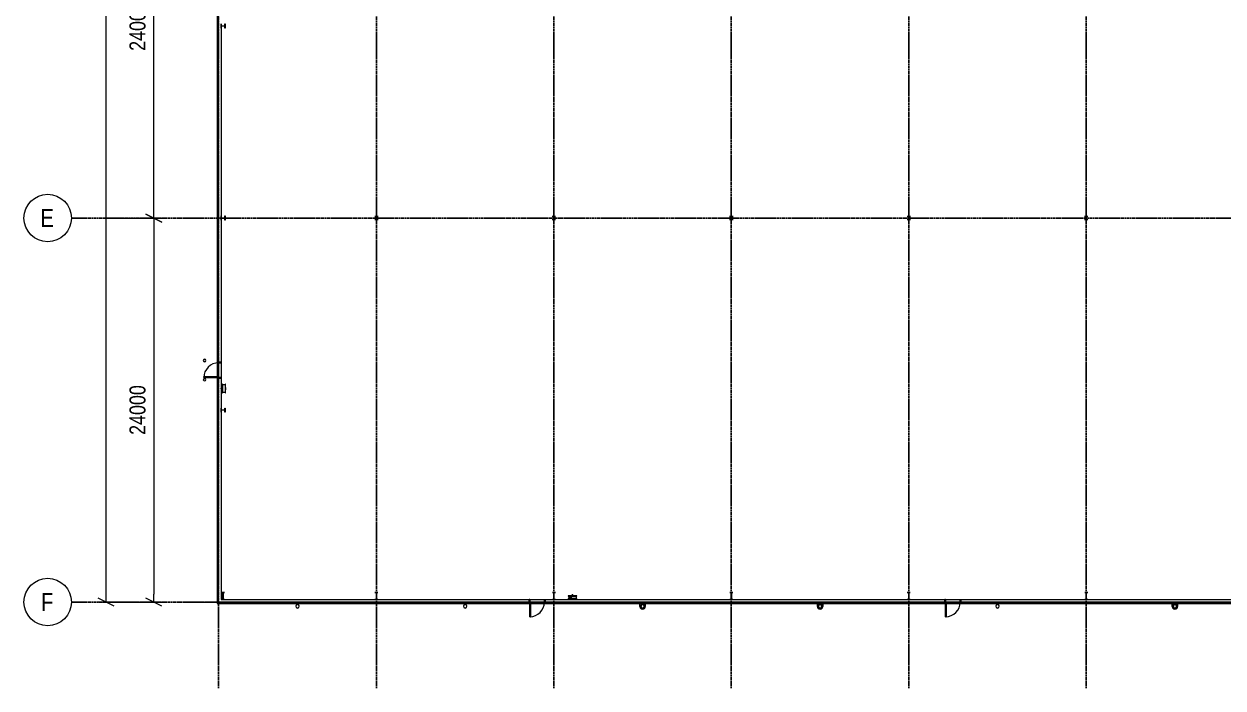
# Model space of a CAD drawing. Header units: millimetres. Extents: x -677815 to 406757, y -145898 to 39000.
# Drawn here: x -12160 to 62756, y -125373 to -83873 of the extents above; entities that cross this region are included whole.
import ezdxf
from ezdxf.enums import TextEntityAlignment as Align

# ---------------------------------------------------------------- set-up
doc = ezdxf.new("R2010")
doc.units = ezdxf.units.MM
doc.header["$LTSCALE"] = 8
doc.linetypes.add('Xref building Toll$0$Grid Line', pattern=[22.225, 12.7, -3.175, 3.175, -3.175])
for name, color, linetype, lineweight in [('Xref building Toll$0$A-DOOR', 8, 'Continuous', 9), ('Xref building Toll$0$A-DOOR-HDLN', 8, 'Continuous', 9), ('Xref building Toll$0$A-FLOR', 8, 'Continuous', 25), ('Xref building Toll$0$A-GENM', 8, 'Continuous', 9), ('Xref building Toll$0$A-WALL', 8, 'Continuous', 9), ('Xref building Toll$0$annotation - dimensions', 8, 'Continuous', 0), ('Xref building Toll$0$annotation - text', 7, 'Continuous', 0), ('Xref building Toll$0$P-PIPE', 8, 'Continuous', 9), ('Xref building Toll$0$P-SANR-FIXT', 8, 'Continuous', 9), ('Xref building Toll$0$S-COLS', 8, 'Continuous', 9)]:
    doc.layers.add(name, color=color, linetype=linetype, lineweight=lineweight)
doc.layers.add('Xref building Toll$0$S-GRID', color=8, linetype='Continuous')
doc.styles.add('Xref building Toll$0$1 200 sub headings', font='arial.ttf', dxfattribs={"width": 0.821429, "height": 560})
doc.styles.add('Xref building Toll$0$1 500 general', font='arial.ttf', dxfattribs={"width": 0.870588, "height": 850})
doc.styles.add('Xref building Toll$0$1 500 general_0', font='arial.ttf', dxfattribs={"width": 0.870588})
doc.dimstyles.new('Xref building Toll$0$1 500', dxfattribs={"dimtxt": 850, "dimasz": 425, "dimexe": 425, "dimexo": 0.0625, "dimgap": 425, "dimtad": 1, "dimdec": 0, "dimzin": 11, "dimdsep": 46, "dimtxsty": 'Xref building Toll$0$1 500 general', "dimblk": 'Xref building Toll$0$_Oblique_2.0', "dimcen": 0.09, "dimclrd": 256, "dimclre": 256, "dimadec": 4, "dimazin": 3, "dimtfac": 1, "dimtdec": 0, "dimtmove": 2, "dimatfit": 1, "dimldrblk": 'Xref building Toll$0$TerminatorOpen_2.0', "dimfxl": 1700, "dimfxlon": 1, "dimfrac": 2, "dimtolj": 1, "dimtzin": 11, "dimlwd": 0, "dimlwe": 0, "dimarcsym": 0})

# ---------------------------------------------------------------- blocks, each defined once
blk = doc.blocks.new('*U252')
at = {"layer": 'Xref building Toll$0$annotation - text', "linetype": 'Continuous', "lineweight": 13}
blk.add_circle((0, 0), 0.732, dxfattribs=at)
at = {"layer": 'Xref building Toll$0$annotation - text', "style": 'Xref building Toll$0$1 200 sub headings', "width": 0.8}
blk.add_text('F', height=0.556, dxfattribs=at).set_placement((-0.017, 0), align=Align.MIDDLE_CENTER)
blk = doc.blocks.new('*U254')
at = {"layer": 'Xref building Toll$0$annotation - text', "linetype": 'Continuous', "lineweight": 13}
blk.add_circle((0, 0), 0.732, dxfattribs=at)
at = {"layer": 'Xref building Toll$0$annotation - text', "style": 'Xref building Toll$0$1 200 sub headings', "width": 0.8}
blk.add_text('E', height=0.556, dxfattribs=at).set_placement((-0.017, 0), align=Align.MIDDLE_CENTER)
blk = doc.blocks.new('Xref building Toll$0$_Oblique_2.0')
at = {"color": 0, "linetype": 'ByBlock', "lineweight": -2}
for p, q in [((0, 0), (-1, 0)), ((0.5, 1), (-0.5, -1))]:
    blk.add_line(p, q, dxfattribs=at)
blk = doc.blocks.new('*D280')
at = {"layer": 'Defpoints', "color": 0, "linetype": 'Continuous', "transparency": 16777216}
for p in [(-312188, 163299), (-307043, 163299), (-312188, 139299)]:
    blk.add_point(p, dxfattribs=at)
at = {"layer": 'Xref building Toll$0$annotation - dimensions', "linetype": 'Continuous', "lineweight": 0, "transparency": 16777216}
for p, q in [((-309043, 163299), (-306543, 163299)), ((-307043, 139799), (-307043, 162799)), ((-309043, 139299), (-306543, 139299))]:
    blk.add_line(p, q, dxfattribs=at)
at = {"layer": 'Xref building Toll$0$annotation - dimensions', "linetype": 'Continuous', "lineweight": 0, "transparency": 16777216, "xscale": 500, "yscale": 500, "zscale": 500}
for p, rotation in [((-307043, 163299), 90), ((-307043, 139299), 270)]:
    blk.add_blockref('Xref building Toll$0$_Oblique_2.0', p, dxfattribs=dict(at, rotation=rotation))
at = {"layer": 'Xref building Toll$0$annotation - dimensions', "color": 0, "linetype": 'Continuous', "lineweight": 0, "transparency": 16777216, "insert": (-308054, 151299), "char_height": 1000, "attachment_point": 5, "rotation": 90, "style": 'Xref building Toll$0$1 500 general_0'}
blk.add_mtext('\\A1;\\H1x;\\W0.8;24000', dxfattribs=at)
blk = doc.blocks.new('Xref building Toll$0$TerminatorOpen_2.0')
at = {"color": 0, "linetype": 'ByBlock', "lineweight": -2}
for q in [(-1, 1), (-1, 0), (-1, -1)]:
    blk.add_line((0, 0), q, dxfattribs=at)
blk = doc.blocks.new('*D255')
at = {"layer": 'Defpoints', "color": 0, "linetype": 'Continuous', "transparency": 16777216}
for p in [(-312188, 139299), (-312188, 115299), (-307043, 115299)]:
    blk.add_point(p, dxfattribs=at)
at = {"layer": 'Xref building Toll$0$annotation - dimensions', "linetype": 'Continuous', "lineweight": 0, "transparency": 16777216}
for p, q in [((-309043, 139299), (-306543, 139299)), ((-307043, 138799), (-307043, 115799)), ((-309043, 115299), (-306543, 115299))]:
    blk.add_line(p, q, dxfattribs=at)
at = {"layer": 'Xref building Toll$0$annotation - dimensions', "linetype": 'Continuous', "lineweight": 0, "transparency": 16777216, "xscale": 500, "yscale": 500, "zscale": 500}
for p, rotation in [((-307043, 139299), 90), ((-307043, 115299), 270)]:
    blk.add_blockref('Xref building Toll$0$_Oblique_2.0', p, dxfattribs=dict(at, rotation=rotation))
at = {"layer": 'Xref building Toll$0$annotation - dimensions', "color": 0, "linetype": 'Continuous', "lineweight": 0, "transparency": 16777216, "insert": (-308054, 127299), "char_height": 1000, "attachment_point": 5, "rotation": 90, "style": 'Xref building Toll$0$1 500 general_0'}
blk.add_mtext('\\A1;\\H1x;\\W0.8;24000', dxfattribs=at)
blk = doc.blocks.new('*D282')
at = {"layer": 'Defpoints', "color": 0, "linetype": 'Continuous', "transparency": 16777216}
for p in [(-310013, 235299), (-300595, 235299), (-303162, 115299)]:
    blk.add_point(p, dxfattribs=at)
at = {"layer": 'Xref building Toll$0$annotation - dimensions', "linetype": 'Continuous', "lineweight": 0, "transparency": 16777216}
for p, q in [((-308013, 235299), (-310513, 235299)), ((-310013, 115799), (-310013, 234799)), ((-308013, 115299), (-310513, 115299))]:
    blk.add_line(p, q, dxfattribs=at)
at = {"layer": 'Xref building Toll$0$annotation - dimensions', "linetype": 'Continuous', "lineweight": 0, "transparency": 16777216, "xscale": 500, "yscale": 500, "zscale": 500}
for p, rotation in [((-310013, 235299), 90), ((-310013, 115299), 270)]:
    blk.add_blockref('Xref building Toll$0$_Oblique_2.0', p, dxfattribs=dict(at, rotation=rotation))
at = {"layer": 'Xref building Toll$0$annotation - dimensions', "color": 0, "linetype": 'Continuous', "lineweight": 0, "transparency": 16777216, "insert": (-311023, 175299), "char_height": 1000, "attachment_point": 5, "rotation": 90, "style": 'Xref building Toll$0$1 500 general_0'}
blk.add_mtext('\\A1;\\H1x;\\W0.8;120000', dxfattribs=at)
blk = doc.blocks.new('Xref building Toll$0$_SBA 1SWING SPDoor 01a - 920W x 2040H WD-1991710-MASTER GROUND FLOOR')
at = {"layer": 'Xref building Toll$0$A-DOOR'}
for p, q in [((-500, -75), (-500, 75)), ((-460, 75), (-500, 75)), ((-500, 75), (-500, 75)), ((-460, 75), (-500, 75)), ((-500, 75), (-500, -75)), ((-460, 75), (-460, 75)), ((-460, 75), (-460, -75)), ((-460, -75), (-460, 75)), ((460, 75), (500, 75)), ((460, -75), (460, 75)), ((460, 75), (460, 75)), ((500, 75), (460, 75)), ((460, 75), (460, -75)), ((500, 75), (500, -75)), ((500, 75), (500, 75)), ((500, -75), (500, 75)), ((-500, -75), (-500, -75)), ((-500, -75), (-460, -75)), ((-500, -75), (-460, -75)), ((-460, -75), (-460, -75)), ((420, -75), (420, -995)), ((460, -75), (420, -75)), ((460, -995), (460, -75)), ((500, -75), (460, -75)), ((460, -75), (460, -75)), ((460, -75), (500, -75)), ((500, -75), (500, -75)), ((460, -995), (420, -995))]:
    blk.add_line(p, q, dxfattribs=at)
blk.add_arc((460, -75), 920, 180, 270, dxfattribs=at)
at = {"layer": 'Xref building Toll$0$A-DOOR-HDLN'}
blk.add_line((-460, -75), (460, -75), dxfattribs=at)
blk = doc.blocks.new('Xref building Toll$0$_SBA 1SWING SPDoor 01a - 920W x 2040H WD-1991709-MASTER GROUND FLOOR')
at = {"layer": 'Xref building Toll$0$A-DOOR'}
for p, q in [((460, 995), (420, 995)), ((420, 75), (420, 995)), ((460, 995), (460, 75)), ((-500, 75), (-500, 75)), ((-500, 75), (-500, -75)), ((-500, 75), (-460, 75)), ((-500, 75), (-460, 75)), ((-500, -75), (-500, 75)), ((-460, -75), (-460, 75)), ((-460, 75), (-460, 75)), ((-460, 75), (-460, -75)), ((460, 75), (420, 75)), ((460, 75), (460, -75)), ((500, 75), (460, 75)), ((460, 75), (460, 75)), ((460, 75), (500, 75)), ((460, -75), (460, 75)), ((500, -75), (500, 75)), ((500, 75), (500, 75)), ((500, 75), (500, -75)), ((-460, -75), (-500, -75)), ((-500, -75), (-500, -75)), ((-460, -75), (-500, -75)), ((-460, -75), (-460, -75)), ((460, -75), (500, -75)), ((460, -75), (460, -75)), ((500, -75), (460, -75)), ((500, -75), (500, -75))]:
    blk.add_line(p, q, dxfattribs=at)
blk.add_arc((460, 75), 920, 90, 180, dxfattribs=at)
at = {"layer": 'Xref building Toll$0$A-DOOR-HDLN'}
blk.add_line((-460, 75), (460, 75), dxfattribs=at)
blk = doc.blocks.new('Xref building Toll$0$UB-Universal Beam-Column - C1_5_460UB67-930432-MASTER GROUND FLOOR')
at = {"layer": 'Xref building Toll$0$S-COLS', "lineweight": 18}
for p, q in [((-95, 227), (95, 227)), ((-95, 214.3), (-95, 227)), ((-15.65, 214.3), (-95, 214.3)), ((-4.25, -202.9), (-4.25, 202.9)), ((4.25, 202.9), (4.25, -202.9)), ((95, 214.3), (15.65, 214.3)), ((95, 227), (95, 214.3)), ((-95, -214.3), (-15.65, -214.3)), ((-95, -227), (-95, -214.3)), ((95, -227), (-95, -227)), ((15.65, -214.3), (95, -214.3)), ((95, -214.3), (95, -227))]:
    blk.add_line(p, q, dxfattribs=at)
at = {"layer": 'Xref building Toll$0$S-COLS'}
for p, q in [((-95, 227), (-95, 227)), ((-95, 214.3), (-95, 214.3)), ((95, 227), (95, 227)), ((95, 214.3), (95, 214.3)), ((-95, -214.3), (-95, -214.3)), ((-95, -227), (-95, -227)), ((95, -214.3), (95, -214.3)), ((95, -227), (95, -227))]:
    blk.add_line(p, q, dxfattribs=at)
at = {"layer": 'Xref building Toll$0$S-COLS', "lineweight": 18}
for centre, start, end in [((-15.65, 202.9), 360, 90), ((15.65, 202.9), 90, 180), ((-15.65, -202.9), 270, 360), ((15.65, -202.9), 180, 270)]:
    blk.add_arc(centre, 11.4, start, end, dxfattribs=at)
blk = doc.blocks.new('Xref building Toll$0$UB-Universal Beam-Column - C1_5_460UB67-1338435-MASTER GROUND FLOOR')
at = {"layer": 'Xref building Toll$0$S-COLS', "lineweight": 18}
for p, q in [((-95, 227), (95, 227)), ((-95, 214.3), (-95, 227)), ((-15.65, 214.3), (-95, 214.3)), ((-4.25, -202.9), (-4.25, 202.9)), ((4.25, 202.9), (4.25, -202.9)), ((95, 214.3), (15.65, 214.3)), ((95, 227), (95, 214.3)), ((-95, -214.3), (-15.65, -214.3)), ((-95, -227), (-95, -214.3)), ((95, -227), (-95, -227)), ((15.65, -214.3), (95, -214.3)), ((95, -214.3), (95, -227))]:
    blk.add_line(p, q, dxfattribs=at)
at = {"layer": 'Xref building Toll$0$S-COLS'}
for p, q in [((-95, 227), (-95, 227)), ((-95, 214.3), (-95, 214.3)), ((95, 227), (95, 227)), ((95, 214.3), (95, 214.3)), ((-95, -214.3), (-95, -214.3)), ((-95, -227), (-95, -227)), ((95, -214.3), (95, -214.3)), ((95, -227), (95, -227))]:
    blk.add_line(p, q, dxfattribs=at)
at = {"layer": 'Xref building Toll$0$S-COLS', "lineweight": 18}
for centre, start, end in [((-15.65, 202.9), 360, 90), ((15.65, 202.9), 90, 180), ((-15.65, -202.9), 270, 360), ((15.65, -202.9), 180, 270)]:
    blk.add_arc(centre, 11.4, start, end, dxfattribs=at)
blk = doc.blocks.new('Xref building Toll$0$UC-Universal Column-Column - C2_5-200UC60-1338437-MASTER GROUND FLOOR')
at = {"layer": 'Xref building Toll$0$S-COLS', "lineweight": 18}
for p, q in [((-105, 102.5), (105, 102.5)), ((-105, 88.3), (-105, 102.5)), ((-16.05, 88.3), (-105, 88.3)), ((-4.65, -76.9), (-4.65, 76.9)), ((4.65, 76.9), (4.65, -76.9)), ((105, 88.3), (16.05, 88.3)), ((105, 102.5), (105, 88.3)), ((-105, -88.3), (-16.05, -88.3)), ((-105, -102.5), (-105, -88.3)), ((105, -102.5), (-105, -102.5)), ((16.05, -88.3), (105, -88.3)), ((105, -88.3), (105, -102.5))]:
    blk.add_line(p, q, dxfattribs=at)
at = {"layer": 'Xref building Toll$0$S-COLS'}
for p, q in [((-105, 102.5), (-105, 102.5)), ((-105, 88.3), (-105, 88.3)), ((105, 102.5), (105, 102.5)), ((105, 88.3), (105, 88.3)), ((-105, -88.3), (-105, -88.3)), ((-105, -102.5), (-105, -102.5)), ((105, -88.3), (105, -88.3)), ((105, -102.5), (105, -102.5))]:
    blk.add_line(p, q, dxfattribs=at)
at = {"layer": 'Xref building Toll$0$S-COLS', "lineweight": 18}
for centre, start, end in [((-16.05, 76.9), 360, 90), ((16.05, 76.9), 90, 180), ((-16.05, -76.9), 270, 360), ((16.05, -76.9), 180, 270)]:
    blk.add_arc(centre, 11.4, start, end, dxfattribs=at)
blk = doc.blocks.new('Xref building Toll$0$DWP_Downpipe - 225mm-1363392-MASTER GROUND FLOOR')
at = {"layer": 'Xref building Toll$0$P-PIPE'}
for radius, start, end in [(113, 360, 180), (112, 0, 180), (113, 180, 360), (112, 180, 360), (107, 0, 180), (108, 0, 180), (107, 180, 0), (108, 180, 360)]:
    blk.add_arc((-34, 236), radius, start, end, dxfattribs=at)
blk = doc.blocks.new('Xref building Toll$0$IVS-GM-DownPipe Cover - DP 225mm-625296-MASTER GROUND FLOOR')
at = {"layer": 'Xref building Toll$0$A-GENM'}
for p, q in [((-165.5, 0), (-165.5, -272)), ((-165.5, -272), (-165.5, 0)), ((-162.5, -275), (-162.5, 0)), ((-162.5, 0), (-162.5, -275)), ((162.5, 0), (162.5, -275)), ((162.5, -275), (162.5, 0)), ((-165.5, -272), (-215.5, -272)), ((-215.5, -272), (-215.5, -275)), ((-215.5, -275), (-215.5, -272)), ((-215.5, -272), (-165.5, -272)), ((-215.5, -272), (-215.5, -272)), ((-215.5, -275), (-162.5, -275)), ((-162.5, -275), (-215.5, -275)), ((-215.5, -275), (-215.5, -275)), ((-165.5, -272), (-165.5, -272)), ((-162.5, -275), (-162.5, -275)), ((162.5, -275), (215.5, -275)), ((215.5, -275), (162.5, -275)), ((162.5, -275), (162.5, -275)), ((165.5, -272), (165.5, 0)), ((165.5, 0), (165.5, -272)), ((215.5, -272), (165.5, -272)), ((165.5, -272), (215.5, -272)), ((165.5, -272), (165.5, -272)), ((215.5, -275), (215.5, -272)), ((215.5, -272), (215.5, -275)), ((215.5, -272), (215.5, -272)), ((215.5, -275), (215.5, -275))]:
    blk.add_line(p, q, dxfattribs=at)
for radius, start in [(165.5, 360), (165.5, 0), (162.5, 0), (162.5, 0)]:
    blk.add_arc((0, 0), radius, start, 180, dxfattribs=at)
blk = doc.blocks.new('Xref building Toll$0$UC-Universal Column-Column - C4_5-250UC73-1332377-MASTER GROUND FLOOR')
at = {"layer": 'Xref building Toll$0$S-COLS', "lineweight": 18}
for p, q in [((-127, 127), (127, 127)), ((-127, 112.8), (-127, 127)), ((-18.3, 112.8), (-127, 112.8)), ((-4.3, -98.8), (-4.3, 98.8)), ((4.3, 98.8), (4.3, -98.8)), ((127, 112.8), (18.3, 112.8)), ((127, 127), (127, 112.8)), ((-127, -112.8), (-18.3, -112.8)), ((-127, -127), (-127, -112.8)), ((127, -127), (-127, -127)), ((18.3, -112.8), (127, -112.8)), ((127, -112.8), (127, -127))]:
    blk.add_line(p, q, dxfattribs=at)
at = {"layer": 'Xref building Toll$0$S-COLS'}
for p, q in [((-127, 127), (-127, 127)), ((-127, 112.8), (-127, 112.8)), ((127, 127), (127, 127)), ((127, 112.8), (127, 112.8)), ((-127, -112.8), (-127, -112.8)), ((-127, -127), (-127, -127)), ((127, -112.8), (127, -112.8)), ((127, -127), (127, -127))]:
    blk.add_line(p, q, dxfattribs=at)
at = {"layer": 'Xref building Toll$0$S-COLS', "lineweight": 18}
for centre, start, end in [((-18.3, 98.8), 360, 90), ((18.3, 98.8), 90, 180), ((-18.3, -98.8), 270, 360), ((18.3, -98.8), 180, 270)]:
    blk.add_arc(centre, 14, start, end, dxfattribs=at)
blk = doc.blocks.new('Xref building Toll$0$UC-Universal Column-Column - C4_5-250UC73-1332378-MASTER GROUND FLOOR')
at = {"layer": 'Xref building Toll$0$S-COLS', "lineweight": 18}
for p, q in [((-127, 127), (127, 127)), ((-127, 112.8), (-127, 127)), ((-18.3, 112.8), (-127, 112.8)), ((-4.3, -98.8), (-4.3, 98.8)), ((4.3, 98.8), (4.3, -98.8)), ((127, 112.8), (18.3, 112.8)), ((127, 127), (127, 112.8)), ((-127, -112.8), (-18.3, -112.8)), ((-127, -127), (-127, -112.8)), ((127, -127), (-127, -127)), ((18.3, -112.8), (127, -112.8)), ((127, -112.8), (127, -127))]:
    blk.add_line(p, q, dxfattribs=at)
at = {"layer": 'Xref building Toll$0$S-COLS'}
for p, q in [((-127, 127), (-127, 127)), ((-127, 112.8), (-127, 112.8)), ((127, 127), (127, 127)), ((127, 112.8), (127, 112.8)), ((-127, -112.8), (-127, -112.8)), ((-127, -127), (-127, -127)), ((127, -112.8), (127, -112.8)), ((127, -127), (127, -127))]:
    blk.add_line(p, q, dxfattribs=at)
at = {"layer": 'Xref building Toll$0$S-COLS', "lineweight": 18}
for centre, start, end in [((-18.3, 98.8), 360, 90), ((18.3, 98.8), 90, 180), ((-18.3, -98.8), 270, 360), ((18.3, -98.8), 180, 270)]:
    blk.add_arc(centre, 14, start, end, dxfattribs=at)
blk = doc.blocks.new('Xref building Toll$0$UC-Universal Column-Column - C4_5-250UC73-1332379-MASTER GROUND FLOOR')
at = {"layer": 'Xref building Toll$0$S-COLS', "lineweight": 18}
for p, q in [((-127, 127), (127, 127)), ((-127, 112.8), (-127, 127)), ((-18.3, 112.8), (-127, 112.8)), ((-4.3, -98.8), (-4.3, 98.8)), ((4.3, 98.8), (4.3, -98.8)), ((127, 112.8), (18.3, 112.8)), ((127, 127), (127, 112.8)), ((-127, -112.8), (-18.3, -112.8)), ((-127, -127), (-127, -112.8)), ((127, -127), (-127, -127)), ((18.3, -112.8), (127, -112.8)), ((127, -112.8), (127, -127))]:
    blk.add_line(p, q, dxfattribs=at)
at = {"layer": 'Xref building Toll$0$S-COLS'}
for p, q in [((-127, 127), (-127, 127)), ((-127, 112.8), (-127, 112.8)), ((127, 127), (127, 127)), ((127, 112.8), (127, 112.8)), ((-127, -112.8), (-127, -112.8)), ((-127, -127), (-127, -127)), ((127, -112.8), (127, -112.8)), ((127, -127), (127, -127))]:
    blk.add_line(p, q, dxfattribs=at)
at = {"layer": 'Xref building Toll$0$S-COLS', "lineweight": 18}
for centre, start, end in [((-18.3, 98.8), 360, 90), ((18.3, 98.8), 90, 180), ((-18.3, -98.8), 270, 360), ((18.3, -98.8), 180, 270)]:
    blk.add_arc(centre, 14, start, end, dxfattribs=at)
blk = doc.blocks.new('Xref building Toll$0$UC-Universal Column-Column - C2_5-200UC60-1337978-MASTER GROUND FLOOR')
at = {"layer": 'Xref building Toll$0$S-COLS', "lineweight": 18}
for p, q in [((-105, 102.5), (105, 102.5)), ((-105, 88.3), (-105, 102.5)), ((-16.05, 88.3), (-105, 88.3)), ((-4.65, -76.9), (-4.65, 76.9)), ((4.65, 76.9), (4.65, -76.9)), ((105, 88.3), (16.05, 88.3)), ((105, 102.5), (105, 88.3)), ((-105, -88.3), (-16.05, -88.3)), ((-105, -102.5), (-105, -88.3)), ((105, -102.5), (-105, -102.5)), ((16.05, -88.3), (105, -88.3)), ((105, -88.3), (105, -102.5))]:
    blk.add_line(p, q, dxfattribs=at)
at = {"layer": 'Xref building Toll$0$S-COLS'}
for p, q in [((-105, 102.5), (-105, 102.5)), ((-105, 88.3), (-105, 88.3)), ((105, 102.5), (105, 102.5)), ((105, 88.3), (105, 88.3)), ((-105, -88.3), (-105, -88.3)), ((-105, -102.5), (-105, -102.5)), ((105, -88.3), (105, -88.3)), ((105, -102.5), (105, -102.5))]:
    blk.add_line(p, q, dxfattribs=at)
at = {"layer": 'Xref building Toll$0$S-COLS', "lineweight": 18}
for centre, start, end in [((-16.05, 76.9), 360, 90), ((16.05, 76.9), 90, 180), ((-16.05, -76.9), 270, 360), ((16.05, -76.9), 180, 270)]:
    blk.add_arc(centre, 11.4, start, end, dxfattribs=at)
blk = doc.blocks.new('Xref building Toll$0$UB-Universal Beam-Column - C1_5_460UB67-1337976-MASTER GROUND FLOOR')
at = {"layer": 'Xref building Toll$0$S-COLS', "lineweight": 18}
for p, q in [((-95, 227), (95, 227)), ((-95, 214.3), (-95, 227)), ((-15.65, 214.3), (-95, 214.3)), ((-4.25, -202.9), (-4.25, 202.9)), ((4.25, 202.9), (4.25, -202.9)), ((95, 214.3), (15.65, 214.3)), ((95, 227), (95, 214.3)), ((-95, -214.3), (-15.65, -214.3)), ((-95, -227), (-95, -214.3)), ((95, -227), (-95, -227)), ((15.65, -214.3), (95, -214.3)), ((95, -214.3), (95, -227))]:
    blk.add_line(p, q, dxfattribs=at)
at = {"layer": 'Xref building Toll$0$S-COLS'}
for p, q in [((-95, 227), (-95, 227)), ((-95, 214.3), (-95, 214.3)), ((95, 227), (95, 227)), ((95, 214.3), (95, 214.3)), ((-95, -214.3), (-95, -214.3)), ((-95, -227), (-95, -227)), ((95, -214.3), (95, -214.3)), ((95, -227), (95, -227))]:
    blk.add_line(p, q, dxfattribs=at)
at = {"layer": 'Xref building Toll$0$S-COLS', "lineweight": 18}
for centre, start, end in [((-15.65, 202.9), 360, 90), ((15.65, 202.9), 90, 180), ((-15.65, -202.9), 270, 360), ((15.65, -202.9), 180, 270)]:
    blk.add_arc(centre, 11.4, start, end, dxfattribs=at)
blk = doc.blocks.new('Xref building Toll$0$BLD_External 02 - 150 Bollard 1200 high-1719495-MASTER GROUND FLOOR')
at = {"layer": 'Xref building Toll$0$A-GENM'}
for radius, start, end in [(78, 360, 180), (78, 0, 180), (78, 360, 180), (78, 0, 180), (78, 180, 360), (78, 180, 360), (78, 180, 360), (78, 180, 360), (75, 0, 180), (75, 0, 180), (75, 0, 180), (75, 0, 180), (75, 360, 180), (75, 360, 180), (75, 0, 180), (75, 180, 0), (75, 180, 360), (75, 180, 0), (75, 180, 360), (75, 180, 360), (75, 180, 360), (75, 180, 360), (69, 0, 180), (69, 0, 180), (69, 0, 180), (69, 0, 180), (69, 180, 360), (69, 180, 360), (69, 180, 0), (69, 180, 360)]:
    blk.add_arc((-3, 62), radius, start, end, dxfattribs=at)
blk = doc.blocks.new('Xref building Toll$0$Fire_Hose_Reel_-_Non_Hosted_9381 - Fire_Hose_Reel_-_Non_Hosted_9381-V341-MASTER GROUND FLOOR')
at = {"layer": 'Xref building Toll$0$P-SANR-FIXT'}
for p, q in [((269, 249), (-272, 249)), ((-272, 249), (-272, 224)), ((-272, 224), (-238, 224)), ((-238, 69), (-272, 69)), ((-272, 69), (-272, 44)), ((-272, 44), (269, 44)), ((-238, 224), (-238, 69)), ((-238, 224), (233, 224)), ((-238, 69), (233, 69)), ((-78, 250), (0, 250)), ((0, 23), (-20, 12)), ((-20, 12), (-20, -12)), ((-16, 40), (-16, 30)), ((0, 18), (-16, 9)), ((-16, 9), (-16, -9)), ((-1, 27), (-13, 20)), ((-12, 44), (-12, 27)), ((-11, 40), (0, 40)), ((-11, 16), (6, 27)), ((0, 27), (-11, 27)), ((-10, 27), (-10, 17)), ((0, 250), (78, 250)), ((0, 40), (11, 40)), ((11, 27), (0, 27)), ((20, 12), (0, 23)), ((16, 9), (0, 18)), ((40, 42), (10, 42)), ((10, 17), (10, 27)), ((25, 44), (11, 35)), ((11, 30), (32, 44)), ((13, 27), (13, 44)), ((16, 30), (16, 40)), ((16, -9), (16, 9)), ((33, 29), (18, -7)), ((20, -12), (20, 12)), ((22, -9), (36, 28)), ((33, 29), (36, 28)), ((36, 28), (33, 29)), ((41, 42), (40, 42)), ((223, 149), (224, 149)), ((233, 69), (233, 224)), ((233, 224), (269, 224)), ((269, 69), (233, 69)), ((269, 224), (269, 249)), ((269, 44), (269, 69)), ((-20, -12), (0, -23)), ((-16, -9), (0, -18)), ((0, -18), (16, -9)), ((0, -23), (20, -12))]:
    blk.add_line(p, q, dxfattribs=at)
at = {"layer": 'Xref building Toll$0$P-SANR-FIXT', "flags": 128}
for points in [[(-13, 20), (-14, 19), (-14, 19), (-15, 18), (-16, 17), (-17, 17), (-17, 16), (-18, 15), (-18, 15), (-19, 14), (-20, 13), (-20, 12), (-20, 12), (-21, 11), (-21, 10), (-22, 9), (-22, 8), (-22, 7), (-23, 6), (-23, 5), (-23, 4), (-23, 4), (-23, 3), (-23, 2), (-23, 1), (-23, 0), (-23, -1), (-23, -2), (-23, -3), (-23, -4), (-23, -5), (-23, -6), (-23, -7), (-22, -8), (-22, -8), (-22, -9), (-21, -10), (-21, -11), (-20, -12), (-20, -13), (-19, -13), (-19, -14), (-18, -15), (-18, -16), (-17, -16), (-16, -17), (-16, -18), (-15, -18), (-14, -19), (-13, -19), (-13, -20), (-12, -20), (-11, -21), (-10, -21), (-9, -22), (-8, -22), (-7, -22), (-7, -23), (-6, -23), (-5, -23), (-4, -23), (-3, -23), (-2, -23), (-1, -23), (0, -23), (1, -23), (2, -23), (3, -23), (4, -23), (5, -23), (6, -23), (6, -23), (7, -22), (8, -22), (9, -22), (10, -21), (11, -21), (12, -20), (12, -20), (13, -19), (14, -19), (15, -18), (15, -18), (16, -17), (17, -16), (17, -16), (18, -15), (19, -14), (19, -14), (20, -13), (20, -12), (21, -11), (21, -10), (22, -9), (22, -9)], [(-16, -11), (-17, -10), (-17, -10), (-17, -9), (-18, -8), (-18, -8), (-18, -7), (-19, -6), (-19, -5), (-19, -5), (-19, -4), (-19, -3), (-19, -2), (-19, -2), (-20, -1), (-20, 0), (-20, 1), (-19, 2), (-19, 2), (-19, 3), (-19, 4), (-19, 5), (-19, 5), (-19, 6), (-18, 7), (-18, 8), (-18, 8), (-17, 9), (-17, 10), (-17, 10), (-16, 11)], [(-16, 30), (-16, 29), (-16, 28), (-16, 26), (-16, 25), (-16, 24), (-16, 23), (-16, 22), (-16, 21), (-16, 19), (-16, 18), (-16, 17), (-16, 16), (-16, 15), (-16, 14), (-16, 13), (-16, 12), (-16, 11), (-16, 10), (-16, 9), (-16, 8), (-16, 8), (-16, 7), (-16, 6), (-16, 5), (-16, 5), (-16, 4), (-16, 4), (-16, 3), (-16, 2), (-16, 2), (-16, 2), (-16, 1), (-16, 1), (-16, 1), (-16, 0), (-16, 0), (-16, 0), (-16, 0), (-16, 0)], [(-16, 12), (-15, 12), (-15, 13), (-14, 13), (-14, 14), (-13, 15), (-12, 15), (-12, 16), (-11, 16), (-11, 16)], [(16, 0), (16, 0), (16, 0), (16, 0), (16, 0), (16, 1), (16, 1), (16, 1), (16, 2), (16, 2), (16, 2), (16, 3), (16, 3), (16, 4), (16, 5), (16, 5), (16, 6), (16, 7), (16, 7), (16, 8), (16, 9), (16, 10), (16, 11), (16, 12), (16, 13), (16, 14), (16, 15), (16, 16), (16, 17), (16, 18), (16, 19), (16, 20), (16, 21), (16, 23), (16, 24), (16, 25), (16, 26), (16, 27), (16, 28), (16, 30), (16, 30)], [(224, 149), (224, 149), (224, 149), (225, 149), (225, 149), (226, 149)], [(226, 129), (225, 129), (225, 129), (224, 129), (224, 129), (224, 129), (224, 129)], [(233, 141), (233, 140), (234, 140), (234, 139), (234, 139)], [(234, 139), (234, 139), (233, 138), (233, 138)], [(18, -7), (18, -8), (17, -9), (17, -9), (17, -10), (16, -11), (16, -11), (15, -12), (15, -13), (14, -13), (14, -14), (13, -14), (13, -15), (12, -15), (11, -16), (11, -16), (10, -17), (10, -17), (9, -17), (8, -18), (7, -18), (7, -18), (6, -19), (5, -19), (4, -19), (4, -19), (3, -19), (2, -19), (1, -19), (1, -20), (0, -20), (-1, -20), (-2, -19), (-3, -19), (-3, -19), (-4, -19), (-5, -19), (-6, -19), (-6, -18), (-7, -18), (-8, -18), (-8, -18), (-9, -17), (-10, -17), (-11, -16), (-11, -16), (-12, -16), (-12, -15), (-13, -15), (-14, -14), (-14, -13), (-15, -13), (-15, -12), (-16, -12)]]:
    blk.add_lwpolyline(points, dxfattribs=at)
at = {"layer": 'Xref building Toll$0$P-SANR-FIXT'}
for start, end in [(360, 180), (180, 360)]:
    blk.add_arc((0, 0), 12.5, start, end, dxfattribs=at)
blk = doc.blocks.new('Xref building Toll$0$Fire_Hose_Reel_-_Non_Hosted_9381 - Fire_Hose_Reel_-_Non_Hosted_9381-1827019-MASTER GROUND FLOOR')
at = {"layer": 'Xref building Toll$0$P-SANR-FIXT'}
for p, q in [((269, 249), (-272, 249)), ((-272, 249), (-272, 224)), ((-272, 224), (-238, 224)), ((-238, 69), (-272, 69)), ((-272, 69), (-272, 44)), ((-272, 44), (269, 44)), ((-238, 224), (-238, 69)), ((-238, 224), (233, 224)), ((-238, 69), (233, 69)), ((-188, 69), (-188, 59)), ((-61, 69), (-188, 69)), ((-188, 69), (-61, 69)), ((-188, 59), (-188, 69)), ((-188, 69), (-188, 69)), ((-188, 59), (-61, 59)), ((-61, 59), (-188, 59)), ((-188, 59), (-188, 59)), ((-23, 67), (-186, 67)), ((-186, 67), (-186, 61)), ((-186, 61), (-186, 67)), ((-186, 67), (-23, 67)), ((-186, 67), (-186, 67)), ((-186, 61), (-26, 61)), ((-26, 61), (-186, 61)), ((-186, 61), (-186, 61)), ((-90, 250), (-90, 240)), ((-61, 59), (-61, 69)), ((-61, 69), (-61, 59)), ((-61, 69), (-61, 69)), ((-61, 59), (-61, 59)), ((-26, 61), (-10, 42)), ((-10, 42), (-26, 61)), ((-26, 61), (-26, 61)), ((-5, 46), (-23, 67)), ((-23, 67), (-5, 46)), ((-23, 67), (-23, 67)), ((0, 23), (-20, 12)), ((-20, 12), (0, 23)), ((-20, 12), (-20, -12)), ((-20, -12), (-20, 12)), ((-20, 12), (-20, 12)), ((-16, 40), (-16, 30)), ((0, 18), (-16, 9)), ((-16, 9), (0, 18)), ((0, 18), (-16, 9)), ((-16, 9), (0, 18)), ((-16, 9), (-16, -9)), ((-16, -9), (-16, 9)), ((-16, 9), (-16, 9)), ((-16, 9), (-16, -9)), ((-16, -9), (-16, 9)), ((-16, 9), (-16, 9)), ((128, 112), (-13, 20)), ((-12, 100), (-12, 27)), ((-11, 16), (131, 109)), ((30, 48), (-10, 48)), ((-10, 48), (-10, 48)), ((-10, 48), (40, 48)), ((-10, 42), (-10, 48)), ((-10, 42), (-10, 48)), ((-10, 42), (-5, 46)), ((-5, 46), (-10, 42)), ((-10, 42), (-10, 42)), ((40, 42), (-10, 42)), ((-10, 42), (-10, 42)), ((-10, 42), (30, 42)), ((-10, 40), (-10, 0)), ((-5, 46), (-5, 46)), ((0, 250), (0, 250)), ((0, 250), (0, 250)), ((0, 240), (0, 240)), ((0, 240), (0, 240)), ((0, 100), (0, 100)), ((0, 100), (0, 100)), ((0, 40), (0, 40)), ((0, 40), (0, 40)), ((0, 40), (0, 40)), ((0, 40), (0, 40)), ((0, 27), (0, 27)), ((0, 27), (0, 27)), ((20, 12), (0, 23)), ((0, 23), (20, 12)), ((0, 23), (0, 23)), ((16, 9), (0, 18)), ((0, 18), (16, 9)), ((0, 18), (0, 18)), ((16, 9), (0, 18)), ((0, 18), (16, 9)), ((0, 18), (0, 18)), ((0, 0), (0, 0)), ((0, 0), (0, 0)), ((10, 0), (10, 40)), ((13, 27), (13, 100)), ((16, 30), (16, 40)), ((16, -9), (16, 9)), ((16, 9), (16, -9)), ((16, 9), (16, 9)), ((16, -9), (16, 9)), ((16, 9), (16, -9)), ((16, 9), (16, 9)), ((33, 29), (18, -7)), ((20, -12), (20, 12)), ((20, 12), (20, -12)), ((20, 12), (20, 12)), ((22, -9), (36, 28)), ((40, 48), (30, 48)), ((30, 42), (30, 48)), ((30, 42), (40, 42)), ((33, 29), (36, 28)), ((36, 28), (33, 29)), ((79, 155), (38, 54)), ((38, 54), (42, 53)), ((42, 53), (38, 54)), ((40, 48), (40, 42)), ((42, 53), (82, 153)), ((42, 42), (42, 48)), ((114, 149), (79, 149)), ((79, 129), (114, 129)), ((127, 159), (85, 159)), ((85, 155), (127, 155)), ((122, 165), (87, 165)), ((87, 157), (87, 157)), ((87, 157), (87, 157)), ((87, 150), (122, 150)), ((90, 240), (90, 250)), ((185, 149), (114, 149)), ((114, 129), (185, 129)), ((122, 157), (122, 157)), ((122, 157), (122, 157)), ((124, 152), (124, 116)), ((130, 152), (130, 115)), ((132, 152), (132, 152)), ((132, 152), (132, 152)), ((132, 116), (132, 116)), ((132, 116), (132, 116)), ((134, 115), (134, 152)), ((139, 116), (139, 152)), ((233, 69), (233, 224)), ((233, 224), (269, 224)), ((269, 69), (233, 69)), ((269, 224), (269, 249)), ((269, 44), (269, 69)), ((-20, -12), (0, -23)), ((0, -23), (-20, -12)), ((-20, -12), (-20, -12)), ((-16, -9), (0, -18)), ((0, -18), (-16, -9)), ((-16, -9), (-16, -9)), ((-16, -9), (0, -18)), ((0, -18), (-16, -9)), ((-16, -9), (-16, -9)), ((0, -18), (16, -9)), ((16, -9), (0, -18)), ((0, -18), (16, -9)), ((16, -9), (0, -18)), ((0, -23), (20, -12)), ((20, -12), (0, -23)), ((0, -18), (0, -18)), ((0, -18), (0, -18)), ((0, -23), (0, -23)), ((16, -9), (16, -9)), ((16, -9), (16, -9)), ((20, -12), (20, -12))]:
    blk.add_line(p, q, dxfattribs=at)
at = {"layer": 'Xref building Toll$0$P-SANR-FIXT', "flags": 128}
for points in [[(-13, 20), (-23, 0), (-13, -20), (10, -21), (22, -9)], [(18, -7), (4, -19), (-14, -13), (-19, 5), (-11, 16)], [(-16, 30), (-16, 5), (-16, 0)], [(16, 0), (16, 14), (16, 30)], [(185, 149), (224, 149), (224, 149)], [(224, 129), (186, 129), (185, 129)]]:
    blk.add_lwpolyline(points, dxfattribs=at)
at = {"layer": 'Xref building Toll$0$P-SANR-FIXT'}
for centre, radius, start, end in [((0, 0), 20, 360, 180), ((0, 0), 20, 0, 180), ((0, 0), 20, 180, 360), ((0, 0), 16, 90, 270), ((0, 0), 12.5, 360, 180), ((0, 0), 12.5, 0, 180), ((0, 0), 12.5, 360, 180), ((0, 0), 12.5, 0, 180), ((0, 0), 12.5, 180, 360), ((0, 0), 12.5, 180, 360), ((0, 0), 12.5, 180, 360), ((0, 0), 12.5, 180, 360), ((0, 0), 16, 270, 90), ((224, 139), 10, 0, 180), ((224, 139), 10, 180, 360), ((0, 0), 20, 180, 360)]:
    blk.add_arc(centre, radius, start, end, dxfattribs=at)
for centre, start_param, end_param in [((79, 139), 4.712389, 7.853982), ((79, 139), 1.570796, 4.712389), ((114, 139), 4.712389, 7.853982), ((114, 139), 4.712389, 7.853982), ((114, 139), 1.570796, 4.712389), ((114, 139), 1.570796, 4.712389)]:
    blk.add_ellipse(centre, major_axis=(0, 10), ratio=0.935789, start_param=start_param, end_param=end_param, dxfattribs=at)
blk = doc.blocks.new('Xref building Toll$0$building block 28092016')
at = {"layer": 'Xref building Toll$0$A-FLOR'}
for p, q in [((722456, -791499), (721840, -791499)), ((722550, -791499), (722485, -791499))]:
    blk.add_line(p, q, dxfattribs=at)
at = {"layer": 'Xref building Toll$0$A-WALL', "lineweight": 18}
for p, q in [((722456, -671405), (722456, -791593)), ((722485, -791564), (722485, -671434)), ((722456, -791593), (992644, -791593)), ((992615, -791564), (722485, -791564))]:
    blk.add_line(p, q, dxfattribs=at)
at = {"layer": 'Xref building Toll$0$A-WALL'}
for p, q in [((722550, -791499), (722550, -743499)), ((722700, -755626), (722700, -767372)), ((722700, -767626), (722700, -779372)), ((722700, -779626), (722700, -791349)), ((721550, -791499), (721840, -791499)), ((787846, -791499), (722550, -791499)), ((722700, -791349), (722732, -791349)), ((722922, -791349), (732316, -791349)), ((732506, -791349), (743403, -791349)), ((743593, -791349), (754490, -791349)), ((754680, -791349), (765577, -791349)), ((765767, -791349), (787846, -791349))]:
    blk.add_line(p, q, dxfattribs=at)
at = {"layer": 'Xref building Toll$0$A-DOOR'}
for name, p, rotation in [('Xref building Toll$0$_SBA 1SWING SPDoor 01a - 920W x 2040H WD-1991710-MASTER GROUND FLOOR', (722625, -777009), 270), ('Xref building Toll$0$_SBA 1SWING SPDoor 01a - 920W x 2040H WD-1991709-MASTER GROUND FLOOR', (742448, -791424), 180), ('Xref building Toll$0$_SBA 1SWING SPDoor 01a - 920W x 2040H WD-1991709-MASTER GROUND FLOOR', (768428, -791424), 180)]:
    blk.add_blockref(name, p, dxfattribs=dict(at, rotation=rotation))
at = {"layer": 'Xref building Toll$0$A-GENM'}
for name, p, rotation in [('Xref building Toll$0$BLD_External 02 - 150 Bollard 1200 high-1719495-MASTER GROUND FLOOR', (721612, -776409), 270), ('Xref building Toll$0$BLD_External 02 - 150 Bollard 1200 high-1719495-MASTER GROUND FLOOR', (721612, -777609), 270), ('Xref building Toll$0$IVS-GM-DownPipe Cover - DP 225mm-625296-MASTER GROUND FLOOR', (749041, -791780), 180), ('Xref building Toll$0$IVS-GM-DownPipe Cover - DP 225mm-625296-MASTER GROUND FLOOR', (760128, -791780), 180), ('Xref building Toll$0$IVS-GM-DownPipe Cover - DP 225mm-625296-MASTER GROUND FLOOR', (782302, -791780), 180)]:
    blk.add_blockref(name, p, dxfattribs=dict(at, rotation=rotation))
at = {"layer": 'Xref building Toll$0$P-PIPE'}
for p in [(727514, -791996), (737988, -791996), (749075, -791996), (760162, -791996), (771249, -791996), (782336, -791996)]:
    blk.add_blockref('Xref building Toll$0$DWP_Downpipe - 225mm-1363392-MASTER GROUND FLOOR', p, dxfattribs=at)
at = {"layer": 'Xref building Toll$0$P-SANR-FIXT'}
for name, p, rotation in [('Xref building Toll$0$Fire_Hose_Reel_-_Non_Hosted_9381 - Fire_Hose_Reel_-_Non_Hosted_9381-V341-MASTER GROUND FLOOR', (722728, -778159), 270), ('Xref building Toll$0$Fire_Hose_Reel_-_Non_Hosted_9381 - Fire_Hose_Reel_-_Non_Hosted_9381-1827019-MASTER GROUND FLOOR', (744666, -791063), 180)]:
    blk.add_blockref(name, p, dxfattribs=dict(at, rotation=rotation))
at = {"layer": 'Xref building Toll$0$S-COLS'}
for name, p, rotation in [('Xref building Toll$0$UC-Universal Column-Column - C4_5-250UC73-1332379-MASTER GROUND FLOOR', (722827, -755499), 270), ('Xref building Toll$0$UC-Universal Column-Column - C4_5-250UC73-1332378-MASTER GROUND FLOOR', (722827, -767499), 270), ('Xref building Toll$0$UC-Universal Column-Column - C2_5-200UC60-1338437-MASTER GROUND FLOOR', (732411, -767499), 180), ('Xref building Toll$0$UC-Universal Column-Column - C2_5-200UC60-1338437-MASTER GROUND FLOOR', (743498, -767499), 180), ('Xref building Toll$0$UC-Universal Column-Column - C2_5-200UC60-1338437-MASTER GROUND FLOOR', (754585, -767499), 180), ('Xref building Toll$0$UC-Universal Column-Column - C2_5-200UC60-1338437-MASTER GROUND FLOOR', (765672, -767499), 180), ('Xref building Toll$0$UC-Universal Column-Column - C2_5-200UC60-1337978-MASTER GROUND FLOOR', (776759, -767499), 180), ('Xref building Toll$0$UC-Universal Column-Column - C4_5-250UC73-1332377-MASTER GROUND FLOOR', (722827, -779499), 270)]:
    blk.add_blockref(name, p, dxfattribs=dict(at, rotation=rotation))
for name, p in [('Xref building Toll$0$UB-Universal Beam-Column - C1_5_460UB67-930432-MASTER GROUND FLOOR', (722827, -791122)), ('Xref building Toll$0$UB-Universal Beam-Column - C1_5_460UB67-1338435-MASTER GROUND FLOOR', (732411, -791122)), ('Xref building Toll$0$UB-Universal Beam-Column - C1_5_460UB67-1338435-MASTER GROUND FLOOR', (743498, -791122)), ('Xref building Toll$0$UB-Universal Beam-Column - C1_5_460UB67-1338435-MASTER GROUND FLOOR', (754585, -791122)), ('Xref building Toll$0$UB-Universal Beam-Column - C1_5_460UB67-1338435-MASTER GROUND FLOOR', (765672, -791122)), ('Xref building Toll$0$UB-Universal Beam-Column - C1_5_460UB67-1337976-MASTER GROUND FLOOR', (776759, -791121))]:
    blk.add_blockref(name, p, dxfattribs=at)
blk = doc.blocks.new('Xref building Toll$0$Toll Grids')
at = {"layer": 'Xref building Toll$0$S-GRID', "linetype": 'Xref building Toll$0$Grid Line'}
for p, q in [((0, -125373.3), (0, 36031.5)), ((9861, -125373.3), (9861, 36031.5)), ((20948, -125373.3), (20948, 36031.5)), ((32035, -125373.3), (32035, 36031.5)), ((43122, -125373.3), (43122, 36031.5)), ((54209, -125373.3), (54209, 36031.5)), ((-9195.8, -96000), (280997.7, -96000)), ((-9195.8, -120000), (280997.7, -120000))]:
    blk.add_line(p, q, dxfattribs=at)
at = {"layer": 'Xref building Toll$0$annotation - text', "xscale": 2025, "yscale": 2025, "zscale": 2025}
for name, p in [('*U254', (-10677.8, -96000)), ('*U252', (-10677.8, -120000))]:
    blk.add_blockref(name, p, dxfattribs=at)
at = {"layer": 'Xref building Toll$0$annotation - dimensions', "linetype": 'Continuous', "lineweight": 0}
for base, p1, p2, angle, picture, middle in [((-7020, 0), (-169.2, -120000), (2397.6, 0), 90, '*D282', (-8030.6, -60000)), ((-4050.9, -72000), (-9195.8, -96000), (-9195.8, -72000), 90, '*D280', (-5061.4, -84000)), ((-4050.9, -120000), (-9195.8, -96000), (-9195.8, -120000), 270, '*D255', (-5061.4, -108000))]:
    dim = blk.add_linear_dim(base=base, p1=p1, p2=p2, angle=angle, text='\\H1x;\\W0.8;<>', dimstyle='Xref building Toll$0$1 500', override={"dimtxt": 1000, "dimasz": 500, "dimexe": 500, "dimgap": 500, "dimtxsty": 'Xref building Toll$0$1 500 general_0', "dimatfit": 3, "dimfxl": 2000}, dxfattribs=at)
    dim.commit()
    dim.dimension.update_dxf_attribs({"geometry": picture, "text_midpoint": middle, "insert": (302992.6, -235298.7)})
blk = doc.blocks.new('Xref building Toll')
for name, p in [('Xref building Toll$0$Toll Grids', (0, 0)), ('Xref building Toll$0$building block 28092016', (-722550, 671499))]:
    blk.add_blockref(name, p)

msp = doc.modelspace()

# ---------------------------------------------------------------- block references
msp.add_blockref('Xref building Toll', (0, 0))

doc.saveas('drawing.dxf')
